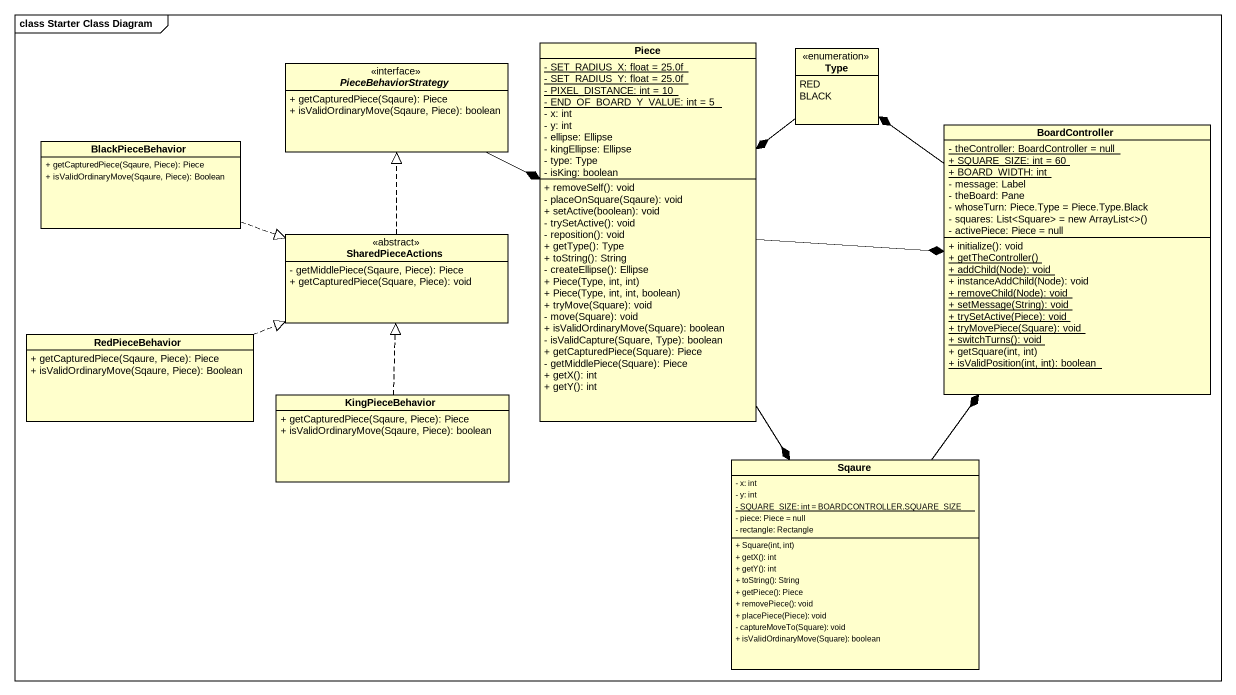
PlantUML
@startuml
mainframe class Starter Class Diagram
hide circle
hide empty members
skinparam classAttributeIconSize 0
class Piece {
  {static} - SET_RADIUS_X: float = 25.0f
  {static} - SET_RADIUS_Y: float = 25.0f
  {static} - PIXEL_DISTANCE: int = 10
  {static} - END_OF_BOARD_Y_VALUE: int = 5
  - x: int
  - y: int
  - ellipse: Ellipse
  - kingEllipse: Ellipse
  - type: Type
  - isKing: boolean
  + removeSelf(): void
  - placeOnSquare(Sqaure): void
  + setActive(boolean): void
  - trySetActive(): void
  - reposition(): void
  + getType(): Type
  + toString(): String
  - createEllipse(): Ellipse
  + Piece(Type, int, int)
  + Piece(Type, int, int, boolean)
  + tryMove(Square): void
  - move(Square): void
  + isValidOrdinaryMove(Square): boolean
  - isValidCapture(Square, Type): boolean
  + getCapturedPiece(Square): Piece
  - getMiddlePiece(Square): Piece
  + getX(): int
  + getY(): int
}
enum Type {
  RED
  BLACK
}
interface PieceBehaviorStrategy {
  + getCapturedPiece(Sqaure): Piece
  + isValidOrdinaryMove(Sqaure, Piece): boolean
}
class BlackPieceBehavior {
  + getCapturedPiece(Sqaure, Piece): Piece
  + isValidOrdinaryMove(Sqaure, Piece): Boolean
}
class BoardController {
  {static} - theController: BoardController = null
  {static} + SQUARE_SIZE: int = 60
  {static} + BOARD_WIDTH: int
  - message: Label
  - theBoard: Pane
  - whoseTurn: Piece.Type = Piece.Type.Black
  {field} - squares: List<Square> = new ArrayList<>()
  - activePiece: Piece = null
  + initialize(): void
  {static} + getTheController()
  {static} + addChild(Node): void
  + instanceAddChild(Node): void
  {static} + removeChild(Node): void
  {static} + setMessage(String): void
  {static} + trySetActive(Piece): void
  {static} + tryMovePiece(Square): void
  {static} + switchTurns(): void
  + getSquare(int, int)
  {static} + isValidPosition(int, int): boolean
}
class SharedPieceActions <<abstract>> {
  - getMiddlePiece(Sqaure, Piece): Piece
  + getCapturedPiece(Square, Piece): void
}
class RedPieceBehavior {
  + getCapturedPiece(Sqaure, Piece): Piece
  + isValidOrdinaryMove(Sqaure, Piece): Boolean
}
class KingPieceBehavior {
  + getCapturedPiece(Sqaure, Piece): Piece
  + isValidOrdinaryMove(Sqaure, Piece): boolean
}
class Sqaure {
  - x: int
  - y: int
  {static} - SQUARE_SIZE: int = BOARDCONTROLLER.SQUARE_SIZE
  - piece: Piece = null
  - rectangle: Rectangle
  + Square(int, int)
  + getX(): int
  + getY(): int
  + toString(): String
  + getPiece(): Piece
  + removePiece(): void
  + placePiece(Piece): void
  - captureMoveTo(Square): void
  + isValidOrdinaryMove(Square): boolean
}
Piece -right-* BoardController
Piece --* Sqaure
Type --* Piece
PieceBehaviorStrategy -right-* Piece
BlackPieceBehavior .right.|> SharedPieceActions
BoardController -up-* Type
SharedPieceActions .up.|> PieceBehaviorStrategy
RedPieceBehavior .right.|> SharedPieceActions
KingPieceBehavior .up.|> SharedPieceActions
Sqaure -up-* BoardController
@enduml
